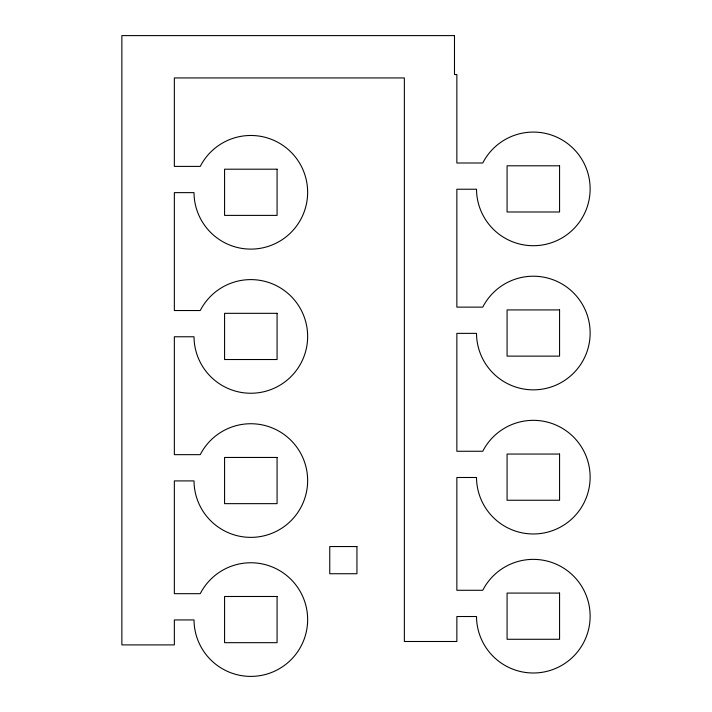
<?xml version="1.0" encoding="UTF-8"?>
<svg xmlns="http://www.w3.org/2000/svg" width="712" height="712" viewBox="0 0 712 712"><rect width="100%" height="100%" fill="white"/><g stroke="black" fill="none" stroke-linecap="round" stroke-linejoin="round"><path stroke-width="1.07" d="M454.487 35.6L121.859 35.6L121.859 644.903L174.351 644.903L174.351 619.929L194.011 619.929A56.818 56.818 0 0 0 271.37 672.555A56.818 56.818 0 0 0 293.024 581.535A56.818 56.818 0 0 0 200.25 593.683L174.351 593.683L174.351 480.903L194.011 480.903A56.818 56.818 0 0 0 271.37 533.528A56.818 56.818 0 0 0 293.024 442.508A56.818 56.818 0 0 0 200.25 454.657L174.351 454.657L174.351 336.767L194.011 336.767A56.818 56.818 0 0 0 271.37 389.402A56.818 56.818 0 0 0 293.024 298.373A56.818 56.818 0 0 0 200.25 310.53L174.351 310.53L174.351 192.641L194.011 192.641A56.818 56.818 0 0 0 271.37 245.266A56.818 56.818 0 0 0 293.024 154.246A56.818 56.818 0 0 0 200.25 166.403L174.351 166.403L174.351 77.937L404.354 77.937L404.354 641.494L456.855 641.494L456.855 616.521L476.506 616.521A56.818 56.818 0 0 0 553.865 669.155A56.818 56.818 0 0 0 575.519 578.135A56.818 56.818 0 0 0 482.754 590.284L456.855 590.284L456.855 477.494L476.506 477.494A56.818 56.818 0 0 0 553.865 530.129A56.818 56.818 0 0 0 575.519 439.108A56.818 56.818 0 0 0 482.754 451.257L456.855 451.257L456.855 333.367L476.506 333.367A56.818 56.818 0 0 0 553.865 386.002A56.818 56.818 0 0 0 575.519 294.973A56.818 56.818 0 0 0 482.754 307.13L456.855 307.13L456.855 189.232L476.506 189.232A56.818 56.818 0 0 0 553.865 241.866A56.818 56.818 0 0 0 575.519 150.846A56.818 56.818 0 0 0 482.754 162.995L456.855 162.995L456.855 74.537L454.487 74.537L454.487 35.6M559.57 165.798L507.077 165.798L507.077 211.989L559.57 211.989L559.57 165.798M277.075 169.198L224.574 169.198L224.574 215.389L277.075 215.389L277.075 169.198M559.57 309.925L507.077 309.925L507.077 356.125L559.57 356.125L559.57 309.925M277.075 313.325L224.574 313.325L224.574 359.524L277.075 359.524L277.075 313.325M559.57 454.051L507.077 454.051L507.077 500.251L559.57 500.251L559.57 454.051M277.075 457.46L224.574 457.46L224.574 503.651L277.075 503.651L277.075 457.46M356.943 546.549L329.754 546.549L329.754 573.73L356.943 573.73L356.943 546.549M559.57 593.078L507.077 593.078L507.077 639.278L559.57 639.278L559.57 593.078M277.075 596.487L224.574 596.487L224.574 642.678L277.075 642.678L277.075 596.487"/></g></svg>
